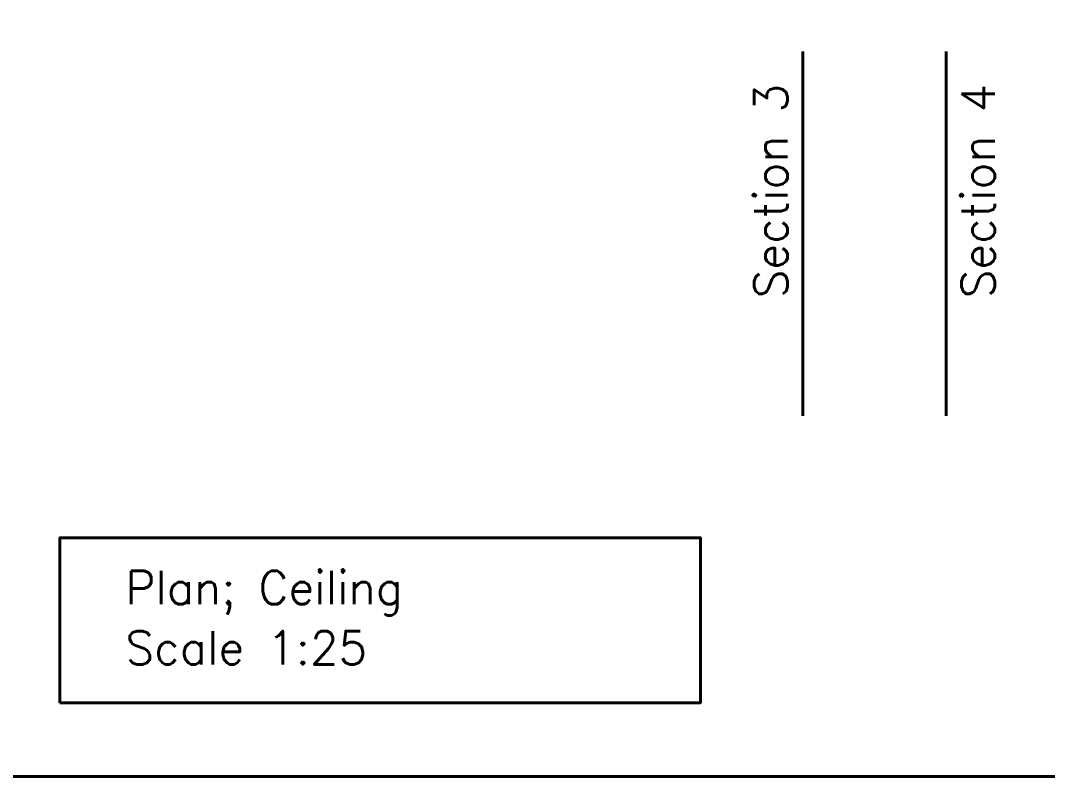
# Model space of a CAD drawing. Header units: inches. Extents: x 4017 to 5703, y -944 to 2840.
# Drawn here: x 4993.9 to 5117, y 1149.3 to 1239.9 of the extents above; entities that cross this region are included whole.
import ezdxf

# ---------------------------------------------------------------- set-up
doc = ezdxf.new("R2010")
doc.units = ezdxf.units.IN
doc.header["$MEASUREMENT"] = 0
doc.layers.add('A-dim-work', color=8, linetype='Continuous')
doc.styles.add('ENGLISH', font='romans.shx', dxfattribs={"height": 2})

msp = doc.modelspace()

# ---------------------------------------------------------------- linework, layer by layer
at = {"layer": 'A-dim-work', "color": 6, "lineweight": 40, "ltscale": 20}
for p, q in [((5087.7, 1236.25), (5087.7, 1192.52)), ((5104.87, 1236.25), (5104.87, 1192.52))]:
    msp.add_line(p, q, dxfattribs=at)
for points in [[(4016.52, 1149.28), (4016.52, 1961.78), (5702.9, 1961.78), (5702.9, 1149.28)], [(4998.65, 1158.12), (5075.41, 1158.12), (5075.41, 1177.92), (4998.65, 1177.92)]]:
    msp.add_lwpolyline(points, close=True, dxfattribs=at)

# ---------------------------------------------------------------- texts
at = {"layer": 'A-dim-work', "color": 6, "lineweight": 40, "ltscale": 20, "char_height": 4, "rotation": 90, "style": 'ENGLISH'}
for s, width, heights, insert, attachment_point in [('Section 4', 34.5998, [3.41], (5110.7, 1206.64), 7), ('Section 3', 28.7349, [0], (5081.87, 1206.64), 1)]:
    msp.add_mtext_dynamic_manual_height_columns(s, width=width, gutter_width=1, heights=heights, dxfattribs=dict(at, insert=insert, attachment_point=attachment_point))
at = {"layer": 'A-dim-work', "color": 6, "lineweight": 40, "ltscale": 20, "char_height": 4, "attachment_point": 1, "style": 'ENGLISH'}
for s, insert in [('Plan; Ceiling', (5006.51, 1173.93)), ('Scale 1:25', (5006.51, 1166.72))]:
    msp.add_mtext_dynamic_manual_height_columns(s, width=90.6117, gutter_width=1, heights=[0], dxfattribs=dict(at, insert=insert))

doc.saveas('drawing.dxf')
